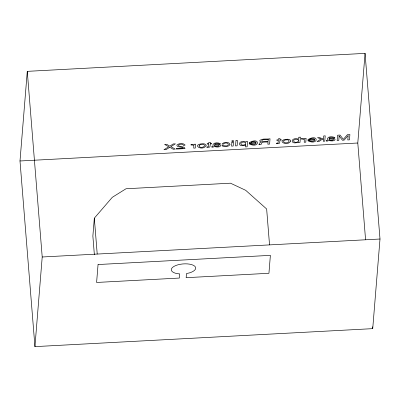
<?xml version="1.0" encoding="UTF-8"?>
<svg xmlns="http://www.w3.org/2000/svg" width="400" height="400" viewBox="0 0 400 400"><rect width="100%" height="100%" fill="white"/><g stroke="black" fill="none" stroke-linecap="round" stroke-linejoin="round"><path stroke-width="0.6" d="M20 160.985L27.275 71.35L365.065 53.375L380 239.015L372.725 328.65L34.935 346.625L20 160.985L357.79 143.01L365.065 53.375M34.935 346.625L42.21 256.99L27.275 71.35M269.535 244.855L266.65 208.995L245.69 190.315L230.505 183.195L126.025 188.755L112.285 197.32L94.325 218.17L92.87 236.095L94.36 254.64M42.21 256.99L380 239.015M357.79 143.01L365.56 239.565M372.575 326.78L372.725 328.65M94.325 218.17L97.21 254.025M339.08 136.75L338.8 140.415L337.145 140.5L337.575 135.2L340.045 135.07L343.34 139.355L347.395 134.68L349.885 134.545L349.455 139.845L347.795 139.935L348.2 135.46L344.15 140.13L342.43 140.22L339.125 135.945L339.08 136.75M98.055 264.535L96.6 282.46L179.37 278.055L179.705 273.92L177.03 273.6A12.255 5.005 -4.6 0 1 174.4 266.17A12.255 5.005 -4.6 0 1 193.11 265.17A12.255 5.005 -4.6 0 1 189.245 272.95L186.49 273.56L186.155 277.69L268.93 273.285L270.38 255.36L98.055 264.535M176.48 148.44L176.43 149.055L185.025 148.6L184.11 147.25L179.06 146.005L178.55 145.71L178.595 144.945C179.9 144.165 182.16 143.725 183.315 144.945L183.385 145.365L184.985 145.28L184.875 144.675C182.77 142.935 178.735 143.26 176.75 145.13C177.065 147.86 181.78 146.245 183.315 148.08L176.48 148.44M191.085 144.36L191.03 145.045L192.59 145.02L193.8 145.53L193.75 148.135L195.32 148.05L195.635 144.185L194.14 144.265L194.085 144.93L192.47 144.335L191.085 144.36M206.94 146.92L206.895 147.435L209.605 147.12L210.045 146.495L210.255 143.935L211.52 143.865L211.565 143.335L210.295 143.405L210.385 142.325L208.795 142.41L208.705 143.49L207.21 143.57L207.17 144.1L208.665 144.02L208.36 146.715L206.94 146.92M211.875 146.71L211.835 147.19L212.915 147.195L214.415 146.525C220.56 148.565 224.445 143.68 214.715 144.5L214.8 143.96L215.95 143.595L218.33 143.585L218.96 144.12L220.43 144.04L220.37 143.715C218.175 142.265 211.825 142.19 212.93 146.45L211.875 146.71M214.61 145.065L214.625 145.86L215.81 146.38L218.045 146.38L219.135 145.76L218.45 145.255L214.61 145.065M231.9 142.275L231.585 146.12L233.185 146.035L233.5 142.19L231.9 142.275M232.015 140.82L231.955 141.555L233.555 141.47L233.615 140.735L232.015 140.82M235.975 140.61L235.545 145.91L237.12 145.825L237.55 140.525L235.975 140.61M245.705 144.935L245.545 146.91L247.12 146.825L247.555 141.44L246.025 141.52L245.985 142.035C237.63 139.165 237 148.425 245.705 144.935M258.935 144.545L261.06 144.55C261.17 140.97 265.79 142.4 268.035 141.915L267.85 144.19L269.59 144.095L270.02 138.795C266.805 139.505 262.685 138.195 259.875 140.34L259.815 141.195L261.435 141.935L259.96 142.615L259.52 144.19L258.935 144.545M268.23 139.505L268.085 141.315C258.995 143.195 260.33 138.39 268.23 139.505M276.6 143.215L276.56 143.725L279.265 143.41L279.71 142.785L279.915 140.225L281.185 140.16L281.225 139.63L279.96 139.695L280.045 138.62L278.455 138.705L278.37 139.78L276.875 139.86L276.83 140.39L278.325 140.31L278.025 143.01L276.6 143.215M298.9 137.24L298.745 139.165C290.355 136.41 289.65 145.685 298.59 142.06L298.55 142.555L300 142.48L300.43 137.16L298.9 137.24M301.56 138.48L301.505 139.165L303.065 139.14L304.275 139.65L304.22 142.255L305.795 142.17L306.11 138.305L304.615 138.385L304.56 139.05L302.945 138.455L301.56 138.48M323.39 139.79L323.27 141.24L324.785 141.16L325.215 135.86L323.705 135.94L323.455 139.015L319.545 137.59L317.535 137.695L321.005 138.955L317.02 141.575L319.03 141.465L322.11 139.36L323.39 139.79M326.325 140.62L326.285 141.1L327.365 141.105L328.865 140.43C335.015 142.475 338.895 137.59 329.17 138.405L329.25 137.87L330.4 137.5L332.78 137.49L333.415 138.025L334.88 137.95L334.82 137.625C332.625 136.17 326.28 136.1 327.385 140.36L326.325 140.62M329.06 138.975L329.08 139.77L330.26 140.29L332.495 140.29L333.585 139.665L332.905 139.165L329.06 138.975M206.11 145.635C202.41 151.785 190.66 144.39 202.825 143.725A3.875 1.585 -4.6 0 1 205.04 144.15L205.885 144.775L206.11 145.635M249.405 142.605L249.195 143.465L256.06 143.1L255.825 143.64C254.54 144.76 252.18 144.965 250.83 143.89L249.285 143.97C260.02 148.97 260.315 136.425 249.405 142.605M290.705 141.135C287.005 147.28 275.255 139.89 287.42 139.225A3.875 1.585 -4.6 0 1 289.635 139.645L290.48 140.275L290.705 141.135M308.12 139.48L307.91 140.34L314.775 139.975L314.54 140.515C313.26 141.635 310.9 141.84 309.55 140.765L308 140.845C318.735 145.845 319.03 133.3 308.12 139.48M298.715 140.58C298.31 142.62 293.89 143.13 293.525 140.86L293.725 140.29C294.84 139.06 298.275 138.625 298.715 140.58M229.995 144.385C229.105 146.755 225.82 146.635 223.71 146.45A3.225 1.315 -4.6 0 1 222.345 145.91L221.94 145.27L223.47 145.19L224.205 145.825L226.335 145.93A1.935 0.79 -4.6 0 0 227.64 145.49L228.125 145.025L228.255 143.955C227.285 142.525 224.605 142.76 223.57 143.99L222.04 144.075C223.6 141.875 229.135 141.475 229.995 144.385M240.885 143.25C240.325 145.665 244.285 145.38 245.495 144.35C247.115 141.655 241.86 141.395 240.885 143.25M199.185 145.37L199.14 146.43C200.31 147.905 203.035 147.495 204.285 146.285L204.38 145.125L203.93 144.65A2.15 0.875 -4.6 0 0 202.535 144.3L200.47 144.515L199.185 145.37M283.78 140.865L283.735 141.925C284.905 143.4 287.63 142.99 288.88 141.785L288.975 140.62L288.525 140.145A2.15 0.875 -4.6 0 0 287.13 139.795L285.065 140.01L283.78 140.865M251.045 142.475L250.855 142.865L256.055 142.585L255.875 142.145C254.48 141.235 252.285 141.355 251.045 142.475M309.76 139.35L309.57 139.74L314.775 139.46L314.595 139.02C313.195 138.11 311 138.23 309.76 139.35M169.775 147.24L166.14 149.605L163.98 149.72L168.72 146.76L164.62 144.405L166.69 144.295L169.78 146.15L173.22 143.945L175.4 143.83L170.88 146.645L175.255 149.12L173.16 149.23L169.775 147.24"/></g></svg>
